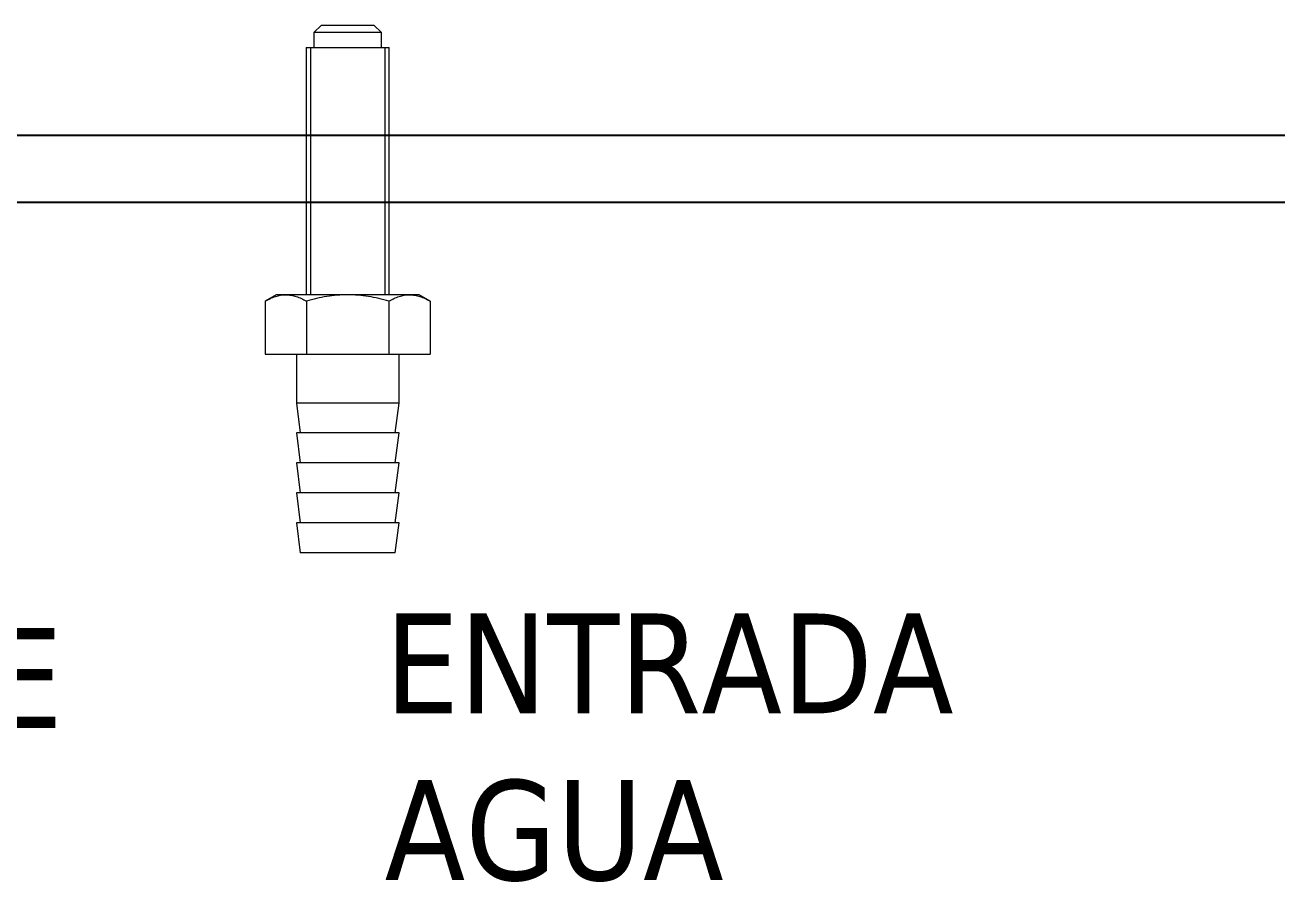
# Model space of a CAD drawing. Header units: millimetres. Extents: x 15 to 265, y 10 to 205.
# Drawn here: x 198.02 to 223.99, y 52.16 to 69.95 of the extents above; entities that cross this region are included whole.
import ezdxf

# ---------------------------------------------------------------- set-up
doc = ezdxf.new("R2010")
doc.units = ezdxf.units.MM
doc.layers.add('WIRENO', color=250, linetype='Continuous')
doc.styles.get("Standard").update_dxf_attribs({"font": 'tahoma.ttf'})

# ---------------------------------------------------------------- blocks, each defined once
blk = doc.blocks.new('Acople Estriado')
at = {"color": 7, "linetype": 'Continuous', "lineweight": 15}
for p, q in [((6.8113, 5.6785), (6.7963, 5.6635)), ((6.7963, 5.6635), (6.7963, 5.6335)), ((6.9313, 5.6635), (6.7963, 5.6635)), ((6.8113, 5.6785), (6.9163, 5.6785)), ((6.9313, 5.6635), (6.9163, 5.6785)), ((6.9313, 5.6335), (6.9313, 5.6635)), ((6.7805, 5.6335), (6.7805, 5.1385)), ((6.7805, 5.6335), (6.9471, 5.6335)), ((6.9471, 5.1385), (6.9471, 5.6335)), ((6.7209, 5.1385), (6.6988, 5.1257)), ((6.7401, 5.1385), (6.7209, 5.1385)), ((6.8638, 5.1385), (6.7401, 5.1385)), ((6.9875, 5.1385), (6.8638, 5.1385)), ((7.0067, 5.1385), (6.9875, 5.1385)), ((7.0288, 5.1257), (7.0067, 5.1385)), ((6.6988, 5.1257), (6.6988, 5.0194)), ((6.7813, 5.1257), (6.7813, 5.0194)), ((6.9463, 5.1257), (6.9463, 5.0194)), ((7.0288, 5.1257), (7.0288, 5.0194)), ((6.6988, 5.0194), (6.7813, 5.0194)), ((6.7611, 5.0194), (6.7611, 4.9219)), ((6.7813, 5.0194), (6.9463, 5.0194)), ((6.9463, 5.0194), (7.0288, 5.0194)), ((6.9666, 4.9219), (6.9666, 5.0194)), ((6.7611, 4.9219), (6.7686, 4.8619)), ((6.8638, 4.9219), (6.7611, 4.9219)), ((6.9666, 4.9219), (6.8638, 4.9219)), ((6.9591, 4.8619), (6.9666, 4.9219)), ((6.7611, 4.8619), (6.7686, 4.8019)), ((6.8638, 4.8619), (6.7611, 4.8619)), ((6.9666, 4.8619), (6.8638, 4.8619)), ((6.9591, 4.8019), (6.9666, 4.8619)), ((6.7611, 4.8019), (6.7686, 4.7419)), ((6.8638, 4.8019), (6.7611, 4.8019)), ((6.9666, 4.8019), (6.8638, 4.8019)), ((6.9591, 4.7419), (6.9666, 4.8019)), ((6.7611, 4.7419), (6.7686, 4.6819)), ((6.8638, 4.7419), (6.7611, 4.7419)), ((6.9666, 4.7419), (6.8638, 4.7419)), ((6.9591, 4.6819), (6.9666, 4.7419)), ((6.7611, 4.6819), (6.7686, 4.6219)), ((6.8638, 4.6819), (6.7611, 4.6819)), ((6.9666, 4.6819), (6.8638, 4.6819)), ((6.9591, 4.6219), (6.9666, 4.6819)), ((6.8638, 4.6219), (6.7686, 4.6219)), ((6.9591, 4.6219), (6.8638, 4.6219))]:
    blk.add_line(p, q, dxfattribs=at)
at = {"color": 7, "linetype": 'Continuous', "lineweight": 0}
for p, q in [((6.7896, 5.6335), (6.7896, 5.1385)), ((6.9381, 5.6335), (6.9381, 5.1385))]:
    blk.add_line(p, q, dxfattribs=at)
at = {"color": 7, "linetype": 'Continuous', "lineweight": 15}
for points, knots in [([(6.6988, 5.1257), (6.7056, 5.1296), (6.7124, 5.1328), (6.7261, 5.1373), (6.733, 5.1385), (6.7401, 5.1385)], [0, 0, 0, 0, 0.5, 0.5, 1, 1, 1, 1]), ([(6.7401, 5.1385), (6.7436, 5.1385), (6.7471, 5.1382), (6.754, 5.137), (6.7575, 5.1362), (6.7678, 5.1328), (6.7746, 5.1296), (6.7813, 5.1257)], [0, 0, 0, 0, 0.25, 0.25, 0.5, 0.5, 1, 1, 1, 1]), ([(6.8638, 5.1385), (6.8498, 5.1385), (6.8357, 5.1373), (6.8082, 5.1328), (6.7947, 5.1296), (6.7813, 5.1257)], [0, 0, 0, 0, 0.5, 0.5, 1, 1, 1, 1]), ([(6.9463, 5.1257), (6.9329, 5.1296), (6.9191, 5.1328), (6.8916, 5.1373), (6.8777, 5.1385), (6.8638, 5.1385)], [0, 0, 0, 0, 0.5, 0.5, 1, 1, 1, 1]), ([(6.9463, 5.1257), (6.953, 5.1296), (6.9598, 5.1328), (6.9736, 5.1373), (6.9805, 5.1385), (6.9875, 5.1385)], [0, 0, 0, 0, 0.5, 0.5, 1, 1, 1, 1]), ([(6.9875, 5.1385), (6.991, 5.1385), (6.9946, 5.1382), (7.0015, 5.137), (7.005, 5.1362), (7.0153, 5.1328), (7.0221, 5.1296), (7.0288, 5.1257)], [0, 0, 0, 0, 0.25, 0.25, 0.5, 0.5, 1, 1, 1, 1])]:
    blk.add_open_spline(points, degree=3, knots=knots, dxfattribs=at)

msp = doc.modelspace()

# ---------------------------------------------------------------- linework, layer by layer
at = {"layer": 'WIRENO'}
msp.add_lwpolyline([(133.348, 67.661), (242.509, 67.661), (242.509, 66.265), (133.348, 66.265)], close=True, dxfattribs=at)

# ---------------------------------------------------------------- block references
at = {"xscale": 10.368, "yscale": 10.368, "zscale": 10.368}
msp.add_blockref('Acople Estriado', (133.552, 11.074), dxfattribs=at)

# ---------------------------------------------------------------- texts
at = {"layer": 'WIRENO', "char_height": 2.07433, "attachment_point": 1}
for s, insert in [('\\A1;ENTRADA\\PAGUA', (205.482, 57.736)), ('\\A1;DESFOGUE', (185.255, 57.436))]:
    msp.add_mtext_dynamic_manual_height_columns(s, width=12.63254, gutter_width=12.347, heights=[0], dxfattribs=dict(at, insert=insert))

doc.saveas('drawing.dxf')
